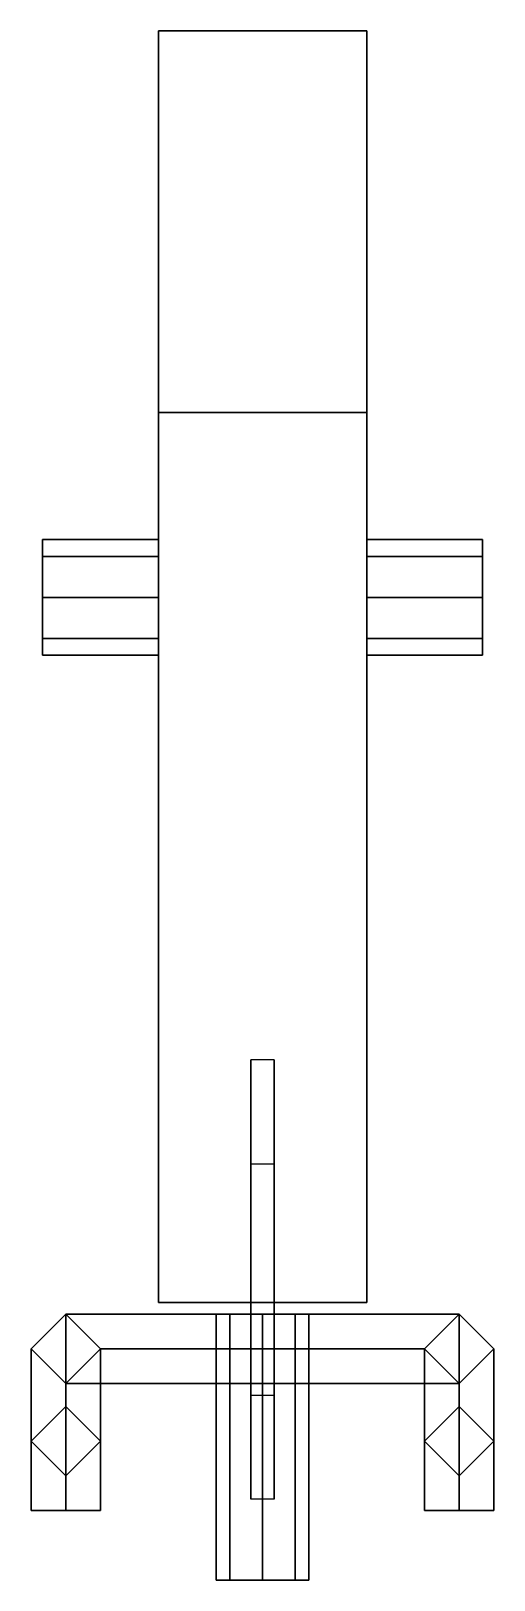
# Model space of a CAD drawing. Extents: x -0.2 to 0.2, y -0.85 to 0.49.
import ezdxf

# ---------------------------------------------------------------- set-up
doc = ezdxf.new("R2010")
doc.units = 0
doc.layers.add('SLEEVE', color=5, linetype='CONTINUOUS')

msp = doc.modelspace()

# ---------------------------------------------------------------- linework, layer by layer
at = {"layer": 'SLEEVE'}
for points in [[(-0.09, 0.49, -0.08), (-0.09, 0.49, 0.08), (0.09, 0.49, 0.08), (0.09, 0.49, -0.08)], [(0.09, 0.16, 0.08), (0.09, 0.49, 0.08), (-0.09, 0.49, 0.08), (-0.09, 0.16, 0.08)], [(-0.09, 0.16, 0.08), (-0.09, 0.49, 0.08), (-0.09, 0.49, -0.08), (-0.09, 0.16, -0.08)], [(-0.09, 0.16, -0.08), (-0.09, 0.49, -0.08), (0.09, 0.49, -0.08), (0.09, 0.16, -0.08)], [(0.09, 0.49, -0.08), (0.09, 0.49, 0.08), (0.09, 0.16, 0.08), (0.09, 0.16, -0.08)], [(0.09, -0.61, 0.12), (0.09, 0.16, 0.12), (-0.09, 0.16, 0.12), (-0.09, -0.61, 0.12)], [(-0.09, -0.61, -0.14), (-0.09, 0.16, -0.14), (0.09, 0.16, -0.14), (0.09, -0.61, -0.14)], [(-0.09, -0.61, 0.12), (-0.09, 0.16, 0.12), (-0.09, 0.16, -0.14), (-0.09, -0.61, -0.14)], [(-0.09, 0.16, -0.14), (-0.09, 0.16, 0.12), (0.09, 0.16, 0.12), (0.09, 0.16, -0.14)], [(0.09, 0.16, -0.14), (0.09, 0.16, 0.12), (0.09, -0.61, 0.12), (0.09, -0.61, -0.14)], [(-0.19, -0.0354, 0.0354), (-0.19, 0.05), (-0.19, 0.0354, -0.0354), (-0.19, -0.05)], [(-0.19, 0, 0.05), (-0.19, 0.0354, 0.0354), (-0.19, 0.05), (-0.19, -0.0354, 0.0354)], [(-0.09, 0.05), (-0.09, 0.0354, -0.0354), (-0.19, 0.0354, -0.0354), (-0.19, 0.05)], [(-0.09, 0.0354, 0.0354), (-0.09, 0.05), (-0.19, 0.05), (-0.19, 0.0354, 0.0354)], [(0.19, 0.05), (0.19, 0.0354, -0.0354), (0.09, 0.0354, -0.0354), (0.09, 0.05)], [(0.19, 0.0354, 0.0354), (0.19, 0.05), (0.09, 0.05), (0.09, 0.0354, 0.0354)], [(0.19, 0.05), (0.19, -0.0354, -0.0354), (0.19, 0, -0.05), (0.19, 0.0354, -0.0354)], [(0.19, 0.0354, 0.0354), (0.19, -0.05), (0.19, -0.0354, -0.0354), (0.19, 0.05)], [(-0.19, -0.05), (-0.19, 0.0354, -0.0354), (-0.19, 0, -0.05), (-0.19, -0.0354, -0.0354)], [(-0.09, 0.0354, -0.0354), (-0.09, 0, -0.05), (-0.19, 0, -0.05), (-0.19, 0.0354, -0.0354)], [(-0.09, 0, 0.05), (-0.09, 0.0354, 0.0354), (-0.19, 0.0354, 0.0354), (-0.19, 0, 0.05)], [(0.19, 0.0354, -0.0354), (0.19, 0, -0.05), (0.09, 0, -0.05), (0.09, 0.0354, -0.0354)], [(0.19, 0, 0.05), (0.19, 0.0354, 0.0354), (0.09, 0.0354, 0.0354), (0.09, 0, 0.05)], [(0.19, 0, 0.05), (0.19, -0.0354, 0.0354), (0.19, -0.05), (0.19, 0.0354, 0.0354)], [(-0.09, 0, -0.05), (-0.09, -0.0354, -0.0354), (-0.19, -0.0354, -0.0354), (-0.19, 0, -0.05)], [(-0.09, -0.0354, 0.0354), (-0.09, 0, 0.05), (-0.19, 0, 0.05), (-0.19, -0.0354, 0.0354)], [(0.19, 0, -0.05), (0.19, -0.0354, -0.0354), (0.09, -0.0354, -0.0354), (0.09, 0, -0.05)], [(0.19, -0.0354, 0.0354), (0.19, 0, 0.05), (0.09, 0, 0.05), (0.09, -0.0354, 0.0354)], [(-0.09, -0.0354, -0.0354), (-0.09, -0.05), (-0.19, -0.05), (-0.19, -0.0354, -0.0354)], [(-0.09, -0.05), (-0.09, -0.0354, 0.0354), (-0.19, -0.0354, 0.0354), (-0.19, -0.05)], [(0.19, -0.0354, -0.0354), (0.19, -0.05), (0.09, -0.05), (0.09, -0.0354, -0.0354)], [(0.19, -0.05), (0.19, -0.0354, 0.0354), (0.09, -0.0354, 0.0354), (0.09, -0.05)], [(-0.01, -0.4, 0.12), (-0.01, -0.69, 0.33), (0.01, -0.69, 0.33), (0.01, -0.4, 0.12)], [(-0.01, -0.78, 0.33), (-0.01, -0.69, 0.33), (-0.01, -0.4, 0.12), (-0.01, -0.49, 0.12)], [(0.01, -0.4, 0.12), (0.01, -0.69, 0.33), (0.01, -0.78, 0.33), (0.01, -0.49, 0.12)], [(0.01, -0.49, 0.12), (0.01, -0.78, 0.33), (-0.01, -0.78, 0.33), (-0.01, -0.49, 0.12)], [(0.09, -0.61, -0.14), (0.09, -0.61, 0.12), (-0.09, -0.61, 0.12), (-0.09, -0.61, -0.14)], [(-0.17, -0.62, -0.09), (-0.2, -0.65, -0.09), (-0.2, -0.65, 0.09), (-0.17, -0.62, 0.09)], [(-0.2, -0.73, 0.26), (-0.17, -0.7, 0.26), (-0.17, -0.62, 0.09), (-0.2, -0.65, 0.09)], [(-0.17, -0.7, -0.26), (-0.2, -0.73, -0.26), (-0.2, -0.65, -0.09), (-0.17, -0.62, -0.09)], [(-0.14, -0.65, -0.09), (-0.17, -0.62, -0.09), (-0.17, -0.62, 0.09), (-0.14, -0.65, 0.09)], [(-0.17, -0.7, 0.26), (-0.14, -0.73, 0.26), (-0.14, -0.65, 0.09), (-0.17, -0.62, 0.09)], [(0.17, -0.62), (0.14, -0.65, -0.03), (-0.14, -0.65, -0.03), (-0.17, -0.62)], [(0.14, -0.65, 0.03), (0.17, -0.62), (-0.17, -0.62), (-0.14, -0.65, 0.03)], [(-0.14, -0.73, -0.26), (-0.17, -0.7, -0.26), (-0.17, -0.62, -0.09), (-0.14, -0.65, -0.09)], [(0.0283, -0.62, 0.3317), (-0.04, -0.62, 0.36), (-0.0283, -0.62, 0.3883), (0.04, -0.62, 0.36)], [(-0.0283, -0.62, 0.3883), (-0.04, -0.62, 0.36), (-0.04, -0.85, 0.36), (-0.0283, -0.85, 0.3883)], [(0, -0.62, 0.32), (-0.0283, -0.62, 0.3317), (-0.04, -0.62, 0.36), (0.0283, -0.62, 0.3317)], [(-0.04, -0.62, 0.36), (-0.0283, -0.62, 0.3317), (-0.0283, -0.85, 0.3317), (-0.04, -0.85, 0.36)], [(0.04, -0.62, 0.36), (-0.0283, -0.62, 0.3883), (0, -0.62, 0.4), (0.0283, -0.62, 0.3883)], [(-0.0283, -0.62, 0.3317), (0, -0.62, 0.32), (0, -0.85, 0.32), (-0.0283, -0.85, 0.3317)], [(0, -0.62, 0.4), (-0.0283, -0.62, 0.3883), (-0.0283, -0.85, 0.3883), (0, -0.85, 0.4)], [(0, -0.62, 0.32), (0.0283, -0.62, 0.3317), (0.0283, -0.85, 0.3317), (0, -0.85, 0.32)], [(0.0283, -0.62, 0.3883), (0, -0.62, 0.4), (0, -0.85, 0.4), (0.0283, -0.85, 0.3883)], [(0.04, -0.62, 0.36), (0.0283, -0.62, 0.3883), (0.0283, -0.85, 0.3883), (0.04, -0.85, 0.36)], [(0.0283, -0.62, 0.3317), (0.04, -0.62, 0.36), (0.04, -0.85, 0.36), (0.0283, -0.85, 0.3317)], [(0.14, -0.73, 0.26), (0.17, -0.7, 0.26), (0.17, -0.62, 0.09), (0.14, -0.65, 0.09)], [(0.17, -0.62, -0.09), (0.14, -0.65, -0.09), (0.14, -0.65, 0.09), (0.17, -0.62, 0.09)], [(0.17, -0.7, -0.26), (0.14, -0.73, -0.26), (0.14, -0.65, -0.09), (0.17, -0.62, -0.09)], [(0.17, -0.7, 0.26), (0.2, -0.73, 0.26), (0.2, -0.65, 0.09), (0.17, -0.62, 0.09)], [(0.2, -0.65, -0.09), (0.17, -0.62, -0.09), (0.17, -0.62, 0.09), (0.2, -0.65, 0.09)], [(0.2, -0.73, -0.26), (0.17, -0.7, -0.26), (0.17, -0.62, -0.09), (0.2, -0.65, -0.09)], [(-0.2, -0.65, -0.09), (-0.17, -0.68, -0.09), (-0.17, -0.68, 0.09), (-0.2, -0.65, 0.09)], [(-0.17, -0.76, 0.26), (-0.2, -0.73, 0.26), (-0.2, -0.65, 0.09), (-0.17, -0.68, 0.09)], [(-0.2, -0.73, -0.26), (-0.17, -0.76, -0.26), (-0.17, -0.68, -0.09), (-0.2, -0.65, -0.09)], [(-0.17, -0.68, -0.09), (-0.14, -0.65, -0.09), (-0.14, -0.65, 0.09), (-0.17, -0.68, 0.09)], [(-0.14, -0.73, 0.26), (-0.17, -0.76, 0.26), (-0.17, -0.68, 0.09), (-0.14, -0.65, 0.09)], [(0.17, -0.68), (0.14, -0.65, 0.03), (-0.14, -0.65, 0.03), (-0.17, -0.68)], [(0.14, -0.65, -0.03), (0.17, -0.68), (-0.17, -0.68), (-0.14, -0.65, -0.03)], [(-0.17, -0.76, -0.26), (-0.14, -0.73, -0.26), (-0.14, -0.65, -0.09), (-0.17, -0.68, -0.09)], [(0.17, -0.76, 0.26), (0.14, -0.73, 0.26), (0.14, -0.65, 0.09), (0.17, -0.68, 0.09)], [(0.14, -0.65, -0.09), (0.17, -0.68, -0.09), (0.17, -0.68, 0.09), (0.14, -0.65, 0.09)], [(0.14, -0.73, -0.26), (0.17, -0.76, -0.26), (0.17, -0.68, -0.09), (0.14, -0.65, -0.09)], [(0.2, -0.73, 0.26), (0.17, -0.76, 0.26), (0.17, -0.68, 0.09), (0.2, -0.65, 0.09)], [(0.17, -0.68, -0.09), (0.2, -0.65, -0.09), (0.2, -0.65, 0.09), (0.17, -0.68, 0.09)], [(0.17, -0.76, -0.26), (0.2, -0.73, -0.26), (0.2, -0.65, -0.09), (0.17, -0.68, -0.09)], [(-0.17, -0.79, -0.34), (-0.2, -0.79, -0.31), (-0.2, -0.73, -0.26), (-0.17, -0.7, -0.26)], [(-0.2, -0.79, 0.31), (-0.17, -0.79, 0.34), (-0.17, -0.7, 0.26), (-0.2, -0.73, 0.26)], [(-0.14, -0.79, -0.31), (-0.17, -0.79, -0.34), (-0.17, -0.7, -0.26), (-0.14, -0.73, -0.26)], [(-0.17, -0.79, 0.34), (-0.14, -0.79, 0.31), (-0.14, -0.73, 0.26), (-0.17, -0.7, 0.26)], [(0.17, -0.79, -0.34), (0.14, -0.79, -0.31), (0.14, -0.73, -0.26), (0.17, -0.7, -0.26)], [(0.14, -0.79, 0.31), (0.17, -0.79, 0.34), (0.17, -0.7, 0.26), (0.14, -0.73, 0.26)], [(0.2, -0.79, -0.31), (0.17, -0.79, -0.34), (0.17, -0.7, -0.26), (0.2, -0.73, -0.26)], [(0.17, -0.79, 0.34), (0.2, -0.79, 0.31), (0.2, -0.73, 0.26), (0.17, -0.7, 0.26)], [(-0.17, -0.79, 0.28), (-0.2, -0.79, 0.31), (-0.2, -0.73, 0.26), (-0.17, -0.76, 0.26)], [(-0.2, -0.79, -0.31), (-0.17, -0.79, -0.28), (-0.17, -0.76, -0.26), (-0.2, -0.73, -0.26)], [(-0.14, -0.79, 0.31), (-0.17, -0.79, 0.28), (-0.17, -0.76, 0.26), (-0.14, -0.73, 0.26)], [(-0.17, -0.79, -0.28), (-0.14, -0.79, -0.31), (-0.14, -0.73, -0.26), (-0.17, -0.76, -0.26)], [(0.17, -0.79, 0.28), (0.14, -0.79, 0.31), (0.14, -0.73, 0.26), (0.17, -0.76, 0.26)], [(0.14, -0.79, -0.31), (0.17, -0.79, -0.28), (0.17, -0.76, -0.26), (0.14, -0.73, -0.26)], [(0.2, -0.79, 0.31), (0.17, -0.79, 0.28), (0.17, -0.76, 0.26), (0.2, -0.73, 0.26)], [(0.17, -0.79, -0.28), (0.2, -0.79, -0.31), (0.2, -0.73, -0.26), (0.17, -0.76, -0.26)], [(-0.17, -0.79, -0.34), (-0.14, -0.79, -0.31), (-0.17, -0.79, -0.28), (-0.2, -0.79, -0.31)], [(-0.17, -0.79, 0.28), (-0.14, -0.79, 0.31), (-0.17, -0.79, 0.34), (-0.2, -0.79, 0.31)], [(0.17, -0.79, -0.34), (0.2, -0.79, -0.31), (0.17, -0.79, -0.28), (0.14, -0.79, -0.31)], [(0.17, -0.79, 0.28), (0.2, -0.79, 0.31), (0.17, -0.79, 0.34), (0.14, -0.79, 0.31)], [(0.0283, -0.85, 0.3883), (-0.04, -0.85, 0.36), (-0.0283, -0.85, 0.3317), (0.04, -0.85, 0.36)], [(0, -0.85, 0.4), (-0.0283, -0.85, 0.3883), (-0.04, -0.85, 0.36), (0.0283, -0.85, 0.3883)], [(0.04, -0.85, 0.36), (-0.0283, -0.85, 0.3317), (0, -0.85, 0.32), (0.0283, -0.85, 0.3317)]]:
    msp.add_3dface(points, dxfattribs=at)

doc.saveas('drawing.dxf')
